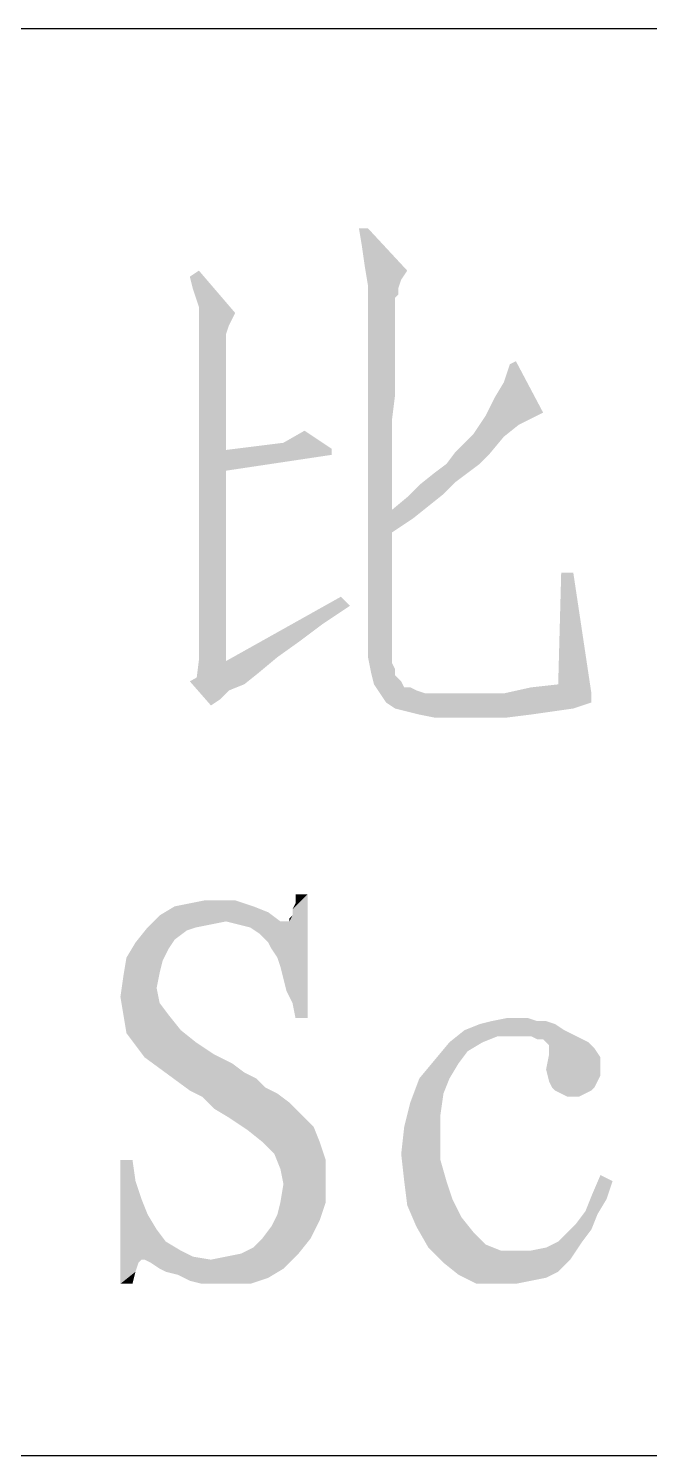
# Model space of a CAD drawing. Header units: millimetres. Extents: x 336 to 634, y 189 to 399.
# Drawn here: x 557.69 to 560.73, y 201.18 to 208.18 of the extents above; entities that cross this region are included whole.
import ezdxf

# ---------------------------------------------------------------- set-up
doc = ezdxf.new("R2010")
doc.units = ezdxf.units.MM

msp = doc.modelspace()

# ---------------------------------------------------------------- linework, layer by layer
at = {"color": 7, "linetype": 'Continuous'}
for p, q in [((448.54993, 208.17685), (628.54993, 208.17685)), ((448.54993, 201.17685), (628.54993, 201.17685))]:
    msp.add_line(p, q, dxfattribs=at)
for points in [[(559.35087, 207.19668), (559.32124, 207.10779), (559.30643, 207.19668)], [(559.33606, 207.00409), (559.32124, 207.10779), (559.35087, 207.19668)], [(559.33606, 207.00409), (559.35087, 207.19668), (559.54346, 206.98927)], [(559.54346, 206.98927), (559.35087, 206.9152), (559.33606, 207.00409)], [(558.49161, 206.90038), (558.4768, 206.95964), (558.52124, 206.98927)], [(558.52124, 206.81149), (558.49161, 206.90038), (558.52124, 206.98927)], [(558.52124, 206.81149), (558.52124, 206.98927), (558.69902, 206.78186)], [(559.54346, 206.98927), (559.51383, 206.94483), (559.35087, 206.9152)], [(559.35087, 206.9152), (559.51383, 206.94483), (559.49902, 206.90038)], [(559.49902, 206.90038), (559.35087, 206.82631), (559.35087, 206.9152)], [(559.49902, 206.90038), (559.49902, 206.87075), (559.35087, 206.82631)], [(559.49902, 206.87075), (559.4842, 206.85594), (559.35087, 206.82631)], [(559.4842, 206.85594), (559.4842, 206.84112), (559.35087, 206.82631)], [(558.69902, 206.78186), (558.52124, 206.72261), (558.52124, 206.81149)], [(558.52124, 206.72261), (558.69902, 206.78186), (558.66939, 206.72261)], [(559.35087, 206.82631), (559.4842, 206.84112), (559.4842, 206.81149)], [(559.4842, 206.81149), (559.35087, 205.09297), (559.35087, 206.82631)], [(559.4842, 206.81149), (559.4842, 206.78186), (559.35087, 205.09297)], [(559.4842, 206.78186), (559.4842, 206.72261), (559.35087, 205.09297)], [(558.66939, 206.72261), (558.65458, 206.67816), (558.52124, 206.6189)], [(558.66939, 206.72261), (558.52124, 206.6189), (558.52124, 206.72261)], [(559.4842, 206.72261), (559.4842, 206.66334), (559.35087, 205.09297)], [(558.65458, 206.67816), (558.65458, 206.66334), (558.52124, 206.6189)], [(558.65458, 206.66334), (558.65458, 206.64853), (558.52124, 206.6189)], [(558.52124, 206.6189), (558.65458, 206.64853), (558.65458, 206.60409)], [(559.4842, 206.66334), (559.4842, 206.57446), (559.35087, 205.09297)], [(558.65458, 206.60409), (558.52124, 205.07816), (558.52124, 206.6189)], [(558.65458, 206.60409), (558.65458, 206.55964), (558.52124, 205.07816)], [(559.4842, 206.57446), (559.4842, 206.48557), (559.35087, 205.09297)], [(558.65458, 206.55964), (558.65458, 206.50038), (558.52124, 205.07816)], [(558.65458, 206.50038), (558.65458, 206.42631), (558.52124, 205.07816)], [(560.01754, 206.44112), (560.04717, 206.53001), (560.0768, 206.54483)], [(560.01754, 206.44112), (560.0768, 206.54483), (560.21013, 206.29298)], [(559.4842, 206.48557), (559.46939, 206.26335), (559.35087, 205.09297)], [(559.4842, 206.48557), (559.4842, 206.38186), (559.46939, 206.26335)], [(560.21013, 206.29298), (559.97309, 206.36705), (560.01754, 206.44112)], [(558.65458, 206.42631), (558.65458, 206.33742), (558.52124, 205.07816)], [(560.21013, 206.29298), (559.92865, 206.27816), (559.97309, 206.36705)], [(558.65458, 206.33742), (558.65458, 206.23372), (558.52124, 205.07816)], [(559.92865, 206.27816), (560.21013, 206.29298), (560.15087, 206.26335)], [(558.65458, 206.23372), (558.65458, 206.1152), (558.52124, 205.07816)], [(559.46939, 206.26335), (559.46939, 206.13001), (559.35087, 205.09297)], [(560.15087, 206.26335), (559.86939, 206.18927), (559.92865, 206.27816)], [(560.15087, 206.26335), (560.09161, 206.23372), (559.86939, 206.18927)], [(559.86939, 206.18927), (560.09161, 206.23372), (560.01754, 206.17446)], [(558.93606, 206.14483), (559.03976, 206.20409), (559.17309, 206.1152)], [(559.7805, 206.10038), (559.82495, 206.14483), (560.01754, 206.17446)], [(559.7805, 206.10038), (560.01754, 206.17446), (559.94346, 206.08557)], [(560.01754, 206.17446), (559.82495, 206.14483), (559.86939, 206.18927)], [(558.65458, 206.1152), (558.65458, 205.99668), (558.52124, 205.07816)], [(559.17309, 206.1152), (558.5805, 206.10038), (558.93606, 206.14483)], [(558.5805, 206.10038), (559.17309, 206.1152), (559.17309, 206.08557)], [(559.17309, 206.08557), (558.5805, 205.99668), (558.5805, 206.10038)], [(559.46939, 206.13001), (559.46939, 205.99668), (559.35087, 205.09297)], [(559.94346, 206.08557), (559.73606, 206.04112), (559.7805, 206.10038)], [(559.73606, 206.04112), (559.94346, 206.08557), (559.89902, 206.04112)], [(559.89902, 206.04112), (559.6768, 205.99668), (559.73606, 206.04112)], [(559.6768, 205.99668), (559.89902, 206.04112), (559.83976, 205.99668)], [(558.65458, 205.99668), (558.65458, 205.86335), (558.52124, 205.07816)], [(559.46939, 205.99668), (559.46939, 205.83371), (559.35087, 205.09297)], [(559.83976, 205.99668), (559.7805, 205.95223), (559.60272, 205.93742)], [(559.83976, 205.99668), (559.60272, 205.93742), (559.6768, 205.99668)], [(559.60272, 205.93742), (559.7805, 205.95223), (559.72124, 205.89298)], [(559.64717, 205.83371), (559.45458, 205.80409), (559.54346, 205.87816)], [(559.72124, 205.89298), (559.54346, 205.87816), (559.60272, 205.93742)], [(559.54346, 205.87816), (559.72124, 205.89298), (559.64717, 205.83371)], [(558.65458, 205.86335), (558.65458, 205.70038), (558.52124, 205.07816)], [(559.46939, 205.83371), (559.46939, 205.65594), (559.35087, 205.09297)], [(559.57309, 205.77446), (559.3805, 205.74483), (559.45458, 205.80409)], [(559.45458, 205.80409), (559.64717, 205.83371), (559.57309, 205.77446)], [(559.3805, 205.74483), (559.57309, 205.77446), (559.4842, 205.7152)], [(559.4842, 205.7152), (559.39532, 205.65594), (559.3805, 205.74483)], [(558.65458, 205.70038), (558.65458, 205.53742), (558.52124, 205.07816)], [(559.46939, 205.65594), (559.46939, 205.47816), (559.35087, 205.09297)], [(558.65458, 205.53742), (558.65458, 205.37446), (558.52124, 205.07816)], [(559.46939, 205.47816), (559.46939, 205.28557), (559.35087, 205.09297)], [(560.35828, 205.50779), (560.2842, 204.95964), (560.29902, 205.50779)], [(560.2842, 204.95964), (560.35828, 205.50779), (560.44717, 204.9152)], [(559.26198, 205.34483), (558.4768, 204.97446), (559.21754, 205.38927)], [(559.26198, 205.34483), (559.12865, 205.25594), (558.4768, 204.97446)], [(558.65458, 205.37446), (558.65458, 205.18186), (558.52124, 205.07816)], [(559.12865, 205.25594), (559.01013, 205.16705), (558.4768, 204.97446)], [(559.35087, 205.09297), (559.46939, 205.28557), (559.46939, 205.06335)], [(558.52124, 205.07816), (558.65458, 205.18186), (558.65458, 204.97446)], [(559.01013, 205.16705), (558.90643, 205.09297), (558.4768, 204.97446)], [(558.90643, 205.09297), (558.81754, 205.0189), (558.4768, 204.97446)], [(558.65458, 204.97446), (558.50643, 204.95964), (558.52124, 205.07816)], [(559.46939, 205.06335), (559.36569, 205.0189), (559.35087, 205.09297)], [(559.46939, 205.06335), (559.4842, 205.03372), (559.36569, 205.0189)], [(559.36569, 205.0189), (559.4842, 205.03372), (559.4842, 205.00409)], [(558.4768, 204.97446), (558.81754, 205.0189), (558.74346, 204.95964)], [(558.4768, 204.97446), (558.74346, 204.95964), (558.66939, 204.93001)], [(558.66939, 204.93001), (558.5805, 204.85594), (558.4768, 204.97446)], [(559.4842, 205.00409), (559.3805, 204.95964), (559.36569, 205.0189)], [(559.4842, 205.00409), (559.51383, 204.97446), (559.3805, 204.95964)], [(559.3805, 204.95964), (559.51383, 204.97446), (559.52865, 204.94483)], [(558.66939, 204.93001), (558.62495, 204.88557), (558.5805, 204.85594)], [(559.52865, 204.94483), (559.41013, 204.9152), (559.3805, 204.95964)], [(559.55828, 204.94483), (559.58791, 204.93001), (559.41013, 204.9152)], [(559.52865, 204.94483), (559.55828, 204.94483), (559.41013, 204.9152)], [(559.41013, 204.9152), (559.58791, 204.93001), (559.63235, 204.9152)], [(559.63235, 204.9152), (559.43976, 204.87075), (559.41013, 204.9152)], [(560.01754, 204.9152), (560.44717, 204.9152), (559.43976, 204.87075)], [(559.6768, 204.9152), (560.01754, 204.9152), (559.43976, 204.87075)], [(559.63235, 204.9152), (559.6768, 204.9152), (559.43976, 204.87075)], [(559.43976, 204.87075), (560.44717, 204.9152), (560.44717, 204.87075)], [(560.01754, 204.9152), (560.15087, 204.94483), (560.2842, 204.95964)], [(560.44717, 204.9152), (560.01754, 204.9152), (560.2842, 204.95964)], [(560.44717, 204.87075), (559.4842, 204.84112), (559.43976, 204.87075)], [(559.4842, 204.84112), (560.44717, 204.87075), (560.35828, 204.84112)], [(560.35828, 204.84112), (559.54346, 204.82631), (559.4842, 204.84112)], [(559.54346, 204.82631), (560.35828, 204.84112), (560.25458, 204.82631)], [(560.25458, 204.82631), (559.60272, 204.81149), (559.54346, 204.82631)], [(559.60272, 204.81149), (560.25458, 204.82631), (560.15087, 204.81149)], [(560.15087, 204.81149), (559.6768, 204.79668), (559.60272, 204.81149)], [(559.6768, 204.79668), (560.15087, 204.81149), (560.03235, 204.79668)], [(558.90643, 203.6189), (558.96569, 203.79668), (559.05458, 203.93001)], [(558.92124, 203.57446), (558.90643, 203.6189), (559.05458, 203.93001)], [(558.93606, 203.5152), (558.92124, 203.57446), (559.05458, 203.93001)], [(558.95087, 203.45594), (558.93606, 203.5152), (559.05458, 203.93001)], [(558.9805, 203.39668), (558.95087, 203.45594), (559.05458, 203.93001)], [(558.96569, 203.79668), (558.9805, 203.82631), (559.05458, 203.93001)], [(558.9805, 203.85594), (558.99532, 203.88557), (559.05458, 203.93001)], [(558.9805, 203.82631), (558.9805, 203.85594), (559.05458, 203.93001)], [(558.99532, 203.3226), (558.9805, 203.39668), (559.05458, 203.93001)], [(559.05458, 203.93001), (558.99532, 203.88557), (558.99532, 203.93001)], [(558.99532, 203.3226), (559.05458, 203.93001), (559.05458, 203.3226)], [(558.78791, 203.87075), (558.86198, 203.84112), (558.32865, 203.82631)], [(558.78791, 203.87075), (558.32865, 203.82631), (558.40272, 203.87075)], [(558.65458, 203.79668), (558.32865, 203.82631), (558.86198, 203.84112)], [(558.74346, 203.88557), (558.40272, 203.87075), (558.4768, 203.88557)], [(558.40272, 203.87075), (558.74346, 203.88557), (558.78791, 203.87075)], [(558.62495, 203.90038), (558.69902, 203.90038), (558.4768, 203.88557)], [(558.62495, 203.90038), (558.4768, 203.88557), (558.55087, 203.90038)], [(558.4768, 203.88557), (558.69902, 203.90038), (558.74346, 203.88557)], [(558.65458, 203.79668), (558.86198, 203.84112), (558.92124, 203.79668)], [(558.65458, 203.79668), (558.26939, 203.76705), (558.32865, 203.82631)], [(558.65458, 203.79668), (558.5805, 203.78186), (558.26939, 203.76705)], [(558.26939, 203.76705), (558.5805, 203.78186), (558.50643, 203.76705)], [(558.92124, 203.79668), (558.71383, 203.78186), (558.65458, 203.79668)], [(558.95087, 203.79668), (558.96569, 203.79668), (558.71383, 203.78186)], [(558.93606, 203.79668), (558.95087, 203.79668), (558.71383, 203.78186)], [(558.92124, 203.79668), (558.93606, 203.79668), (558.71383, 203.78186)], [(558.77309, 203.76705), (558.71383, 203.78186), (558.96569, 203.79668)], [(558.81754, 203.73742), (558.77309, 203.76705), (558.96569, 203.79668)], [(558.84717, 203.70779), (558.81754, 203.73742), (558.96569, 203.79668)], [(558.86198, 203.69298), (558.84717, 203.70779), (558.96569, 203.79668)], [(558.8768, 203.66335), (558.86198, 203.69298), (558.96569, 203.79668)], [(558.90643, 203.6189), (558.8768, 203.66335), (558.96569, 203.79668)], [(558.96569, 203.79668), (558.96569, 203.81149), (558.9805, 203.82631)], [(558.50643, 203.76705), (558.46198, 203.75223), (558.21013, 203.69298)], [(558.50643, 203.76705), (558.21013, 203.69298), (558.26939, 203.76705)], [(558.46198, 203.75223), (558.40272, 203.70779), (558.21013, 203.69298)], [(558.21013, 203.69298), (558.40272, 203.70779), (558.37309, 203.66335)], [(558.37309, 203.66335), (558.16569, 203.6189), (558.21013, 203.69298)], [(558.16569, 203.6189), (558.37309, 203.66335), (558.34346, 203.60409)], [(558.34346, 203.60409), (558.15087, 203.53001), (558.16569, 203.6189)], [(558.34346, 203.60409), (558.32865, 203.54483), (558.15087, 203.53001)], [(558.31383, 203.47075), (558.13606, 203.42631), (558.15087, 203.53001)], [(558.15087, 203.53001), (558.32865, 203.54483), (558.31383, 203.47075)], [(558.13606, 203.42631), (558.31383, 203.47075), (558.32865, 203.39668)], [(558.32865, 203.39668), (558.15087, 203.33742), (558.13606, 203.42631)], [(558.15087, 203.33742), (558.32865, 203.39668), (558.37309, 203.33742)], [(558.37309, 203.33742), (558.16569, 203.24853), (558.15087, 203.33742)], [(558.37309, 203.33742), (558.43235, 203.26335), (558.16569, 203.24853)], [(560.26939, 203.29298), (559.82495, 203.26335), (559.89902, 203.29298)], [(559.82495, 203.26335), (560.26939, 203.29298), (560.31383, 203.26335)], [(560.1805, 203.30779), (560.22495, 203.30779), (559.89902, 203.29298)], [(560.1805, 203.30779), (559.89902, 203.29298), (559.95828, 203.30779)], [(559.89902, 203.29298), (560.22495, 203.30779), (560.26939, 203.29298)], [(560.09161, 203.3226), (560.13606, 203.3226), (559.95828, 203.30779)], [(560.09161, 203.3226), (559.95828, 203.30779), (560.03235, 203.3226)], [(559.95828, 203.30779), (560.13606, 203.3226), (560.1805, 203.30779)], [(558.16569, 203.24853), (558.43235, 203.26335), (558.50643, 203.20409)], [(558.50643, 203.20409), (558.21013, 203.18927), (558.16569, 203.24853)], [(559.98791, 203.23372), (559.75087, 203.20409), (559.82495, 203.26335)], [(559.75087, 203.20409), (559.98791, 203.23372), (559.91383, 203.20409)], [(559.82495, 203.26335), (560.31383, 203.26335), (559.98791, 203.23372)], [(560.0768, 203.23372), (559.98791, 203.23372), (560.31383, 203.26335)], [(560.12124, 203.23372), (560.0768, 203.23372), (560.31383, 203.26335)], [(560.15087, 203.23372), (560.12124, 203.23372), (560.31383, 203.26335)], [(560.15087, 203.23372), (560.31383, 203.26335), (560.37309, 203.23372)], [(560.37309, 203.23372), (560.1805, 203.2189), (560.15087, 203.23372)], [(560.21013, 203.2189), (560.1805, 203.2189), (560.37309, 203.23372)], [(560.22495, 203.20409), (560.21013, 203.2189), (560.37309, 203.23372)], [(560.22495, 203.20409), (560.37309, 203.23372), (560.43235, 203.20409)], [(558.21013, 203.18927), (558.50643, 203.20409), (558.59532, 203.14483)], [(558.59532, 203.14483), (558.25458, 203.13001), (558.21013, 203.18927)], [(558.25458, 203.13001), (558.59532, 203.14483), (558.6842, 203.10038)], [(559.91383, 203.20409), (559.83976, 203.15964), (559.6768, 203.1152)], [(559.91383, 203.20409), (559.6768, 203.1152), (559.75087, 203.20409)], [(559.6768, 203.1152), (559.83976, 203.15964), (559.79532, 203.10038)], [(560.43235, 203.20409), (560.23976, 203.18927), (560.22495, 203.20409)], [(560.49161, 203.13001), (560.22495, 203.07075), (560.23976, 203.14483)], [(560.23976, 203.17446), (560.23976, 203.18927), (560.43235, 203.20409)], [(560.23976, 203.17446), (560.43235, 203.20409), (560.46198, 203.17446)], [(560.46198, 203.17446), (560.23976, 203.14483), (560.23976, 203.17446)], [(560.23976, 203.14483), (560.46198, 203.17446), (560.49161, 203.13001)], [(558.6842, 203.10038), (558.4768, 202.96705), (558.25458, 203.13001)], [(558.6842, 203.10038), (558.74346, 203.05594), (558.4768, 202.96705)], [(559.79532, 203.10038), (559.60272, 203.02631), (559.6768, 203.1152)], [(559.60272, 203.02631), (559.79532, 203.10038), (559.75087, 203.02631)], [(560.49161, 203.13001), (560.49161, 203.08557), (560.22495, 203.07075)], [(560.22495, 203.07075), (560.49161, 203.08557), (560.49161, 203.04112)], [(560.49161, 203.04112), (560.23976, 203.01149), (560.22495, 203.07075)], [(558.74346, 203.05594), (558.80272, 203.02631), (558.4768, 202.96705)], [(558.80272, 203.02631), (558.84717, 202.98186), (558.4768, 202.96705)], [(559.75087, 203.02631), (559.72124, 202.95223), (559.55828, 202.90779)], [(559.75087, 203.02631), (559.55828, 202.90779), (559.60272, 203.02631)], [(560.23976, 203.01149), (560.49161, 203.04112), (560.4768, 203.01149)], [(560.4768, 203.01149), (560.25458, 202.98186), (560.23976, 203.01149)], [(560.25458, 202.98186), (560.4768, 203.01149), (560.46198, 202.98186)], [(558.4768, 202.96705), (558.84717, 202.98186), (558.90643, 202.95223)], [(558.90643, 202.95223), (558.53606, 202.93742), (558.4768, 202.96705)], [(558.53606, 202.93742), (558.90643, 202.95223), (558.96569, 202.90779)], [(558.96569, 202.90779), (558.59532, 202.87816), (558.53606, 202.93742)], [(559.55828, 202.90779), (559.72124, 202.95223), (559.70643, 202.84853)], [(560.46198, 202.98186), (560.26939, 202.96705), (560.25458, 202.98186)], [(560.26939, 202.96705), (560.46198, 202.98186), (560.44717, 202.96705)], [(560.44717, 202.96705), (560.29902, 202.95223), (560.26939, 202.96705)], [(560.32865, 202.93742), (560.29902, 202.95223), (560.44717, 202.96705)], [(560.32865, 202.93742), (560.44717, 202.96705), (560.38791, 202.93742)], [(558.59532, 202.87816), (558.96569, 202.90779), (559.02495, 202.84853)], [(559.02495, 202.84853), (558.66939, 202.83372), (558.59532, 202.87816)], [(559.70643, 202.84853), (559.52865, 202.78927), (559.55828, 202.90779)], [(558.66939, 202.83372), (559.02495, 202.84853), (559.0842, 202.78927)], [(559.0842, 202.78927), (558.75828, 202.77446), (558.66939, 202.83372)], [(559.52865, 202.78927), (559.70643, 202.84853), (559.70643, 202.73001)], [(558.83235, 202.7152), (558.75828, 202.77446), (559.0842, 202.78927)], [(558.83235, 202.7152), (559.0842, 202.78927), (559.11383, 202.7152)], [(559.70643, 202.73001), (559.51383, 202.65594), (559.52865, 202.78927)], [(559.51383, 202.65594), (559.70643, 202.73001), (559.70643, 202.62631)], [(559.11383, 202.7152), (558.89161, 202.65594), (558.83235, 202.7152)], [(558.89161, 202.65594), (559.11383, 202.7152), (559.14346, 202.62631)], [(559.14346, 202.62631), (558.92124, 202.58186), (558.89161, 202.65594)], [(559.70643, 202.62631), (559.52865, 202.52261), (559.51383, 202.65594)], [(558.19532, 202.62631), (558.21013, 202.52261), (558.13606, 202.0189)], [(558.19532, 202.62631), (558.13606, 202.0189), (558.13606, 202.62631)], [(558.92124, 202.58186), (559.14346, 202.62631), (559.14346, 202.52261)], [(559.14346, 202.52261), (558.93606, 202.50779), (558.92124, 202.58186)], [(559.52865, 202.52261), (559.70643, 202.62631), (559.73606, 202.52261)], [(558.21013, 202.52261), (558.23976, 202.43372), (558.13606, 202.0189)], [(558.92124, 202.4189), (558.93606, 202.50779), (559.14346, 202.52261)], [(558.92124, 202.4189), (559.14346, 202.52261), (559.14346, 202.4189)], [(559.73606, 202.52261), (559.54346, 202.40409), (559.52865, 202.52261)], [(559.73606, 202.52261), (559.76569, 202.43372), (559.54346, 202.40409)], [(560.55087, 202.52261), (560.44717, 202.44853), (560.49161, 202.55223)], [(560.44717, 202.44853), (560.55087, 202.52261), (560.52124, 202.43372)], [(560.52124, 202.43372), (560.41754, 202.37446), (560.44717, 202.44853)], [(558.23976, 202.43372), (558.26939, 202.35964), (558.13606, 202.0189)], [(559.14346, 202.4189), (558.90643, 202.35964), (558.92124, 202.4189)], [(558.90643, 202.35964), (559.14346, 202.4189), (559.11383, 202.33001)], [(559.54346, 202.40409), (559.76569, 202.43372), (559.81013, 202.34483)], [(559.81013, 202.34483), (559.58791, 202.30038), (559.54346, 202.40409)], [(560.4768, 202.35964), (560.37309, 202.3152), (560.41754, 202.37446)], [(560.41754, 202.37446), (560.52124, 202.43372), (560.4768, 202.35964)], [(558.26939, 202.35964), (558.31383, 202.28557), (558.13606, 202.0189)], [(558.83235, 202.24112), (558.8768, 202.30038), (559.11383, 202.33001)], [(558.83235, 202.24112), (559.11383, 202.33001), (559.06939, 202.24112)], [(559.11383, 202.33001), (558.8768, 202.30038), (558.90643, 202.35964)], [(559.58791, 202.30038), (559.81013, 202.34483), (559.86939, 202.27075)], [(559.86939, 202.27075), (559.64717, 202.19668), (559.58791, 202.30038)], [(560.44717, 202.28557), (560.32865, 202.27075), (560.37309, 202.3152)], [(560.37309, 202.3152), (560.4768, 202.35964), (560.44717, 202.28557)], [(558.31383, 202.28557), (558.22495, 202.1226), (558.13606, 202.0189)], [(558.31383, 202.28557), (558.23976, 202.13742), (558.22495, 202.1226)], [(558.31383, 202.28557), (558.35828, 202.22631), (558.23976, 202.13742)], [(558.72865, 202.16705), (558.78791, 202.19668), (559.06939, 202.24112)], [(558.72865, 202.16705), (559.06939, 202.24112), (559.01013, 202.16705)], [(559.06939, 202.24112), (558.78791, 202.19668), (558.83235, 202.24112)], [(559.86939, 202.27075), (559.92865, 202.21149), (559.64717, 202.19668)], [(560.2842, 202.22631), (560.32865, 202.27075), (560.44717, 202.28557)], [(560.2842, 202.22631), (560.44717, 202.28557), (560.40272, 202.22631)], [(558.35828, 202.22631), (558.43235, 202.18186), (558.23976, 202.13742)], [(558.43235, 202.18186), (558.49161, 202.15223), (558.23976, 202.13742)], [(558.32865, 202.09297), (558.5805, 202.13742), (559.01013, 202.16705)], [(558.32865, 202.09297), (559.01013, 202.16705), (558.93606, 202.09297)], [(558.5805, 202.13742), (558.65458, 202.15223), (559.01013, 202.16705)], [(559.01013, 202.16705), (558.65458, 202.15223), (558.72865, 202.16705)], [(559.64717, 202.19668), (559.92865, 202.21149), (560.00272, 202.18186)], [(560.00272, 202.18186), (559.72124, 202.1226), (559.64717, 202.19668)], [(560.37309, 202.18186), (560.34346, 202.13742), (559.72124, 202.1226)], [(560.15087, 202.18186), (560.37309, 202.18186), (559.72124, 202.1226)], [(560.0768, 202.18186), (560.15087, 202.18186), (559.72124, 202.1226)], [(560.00272, 202.18186), (560.0768, 202.18186), (559.72124, 202.1226)], [(560.15087, 202.18186), (560.22495, 202.19668), (560.40272, 202.22631)], [(560.15087, 202.18186), (560.40272, 202.22631), (560.37309, 202.18186)], [(560.40272, 202.22631), (560.22495, 202.19668), (560.2842, 202.22631)], [(558.22495, 202.1226), (558.21013, 202.07816), (558.13606, 202.0189)], [(558.25458, 202.13742), (558.23976, 202.13742), (558.49161, 202.15223)], [(558.25458, 202.13742), (558.49161, 202.15223), (558.5805, 202.13742)], [(558.5805, 202.13742), (558.2842, 202.1226), (558.25458, 202.13742)], [(558.32865, 202.09297), (558.2842, 202.1226), (558.5805, 202.13742)], [(558.93606, 202.09297), (558.35828, 202.07816), (558.32865, 202.09297)], [(558.41754, 202.06335), (558.35828, 202.07816), (558.93606, 202.09297)], [(558.41754, 202.06335), (558.93606, 202.09297), (558.86198, 202.04853)], [(559.72124, 202.1226), (560.34346, 202.13742), (560.31383, 202.10779)], [(560.31383, 202.10779), (559.79532, 202.06335), (559.72124, 202.1226)], [(560.31383, 202.10779), (560.2842, 202.07816), (559.79532, 202.06335)], [(558.13606, 202.0189), (558.21013, 202.07816), (558.19532, 202.0189)], [(558.86198, 202.04853), (558.4768, 202.03372), (558.41754, 202.06335)], [(558.53606, 202.0189), (558.4768, 202.03372), (558.86198, 202.04853)], [(558.61013, 202.0189), (558.53606, 202.0189), (558.86198, 202.04853)], [(558.6842, 202.0189), (558.61013, 202.0189), (558.86198, 202.04853)], [(558.6842, 202.0189), (558.86198, 202.04853), (558.77309, 202.0189)], [(559.79532, 202.06335), (560.2842, 202.07816), (560.22495, 202.04853)], [(560.22495, 202.04853), (559.8842, 202.0189), (559.79532, 202.06335)], [(560.22495, 202.04853), (560.15087, 202.03372), (559.8842, 202.0189)], [(559.97309, 202.0189), (559.8842, 202.0189), (560.15087, 202.03372)], [(559.97309, 202.0189), (560.15087, 202.03372), (560.0768, 202.0189)]]:
    msp.add_solid(points, dxfattribs=at)

doc.saveas('drawing.dxf')
